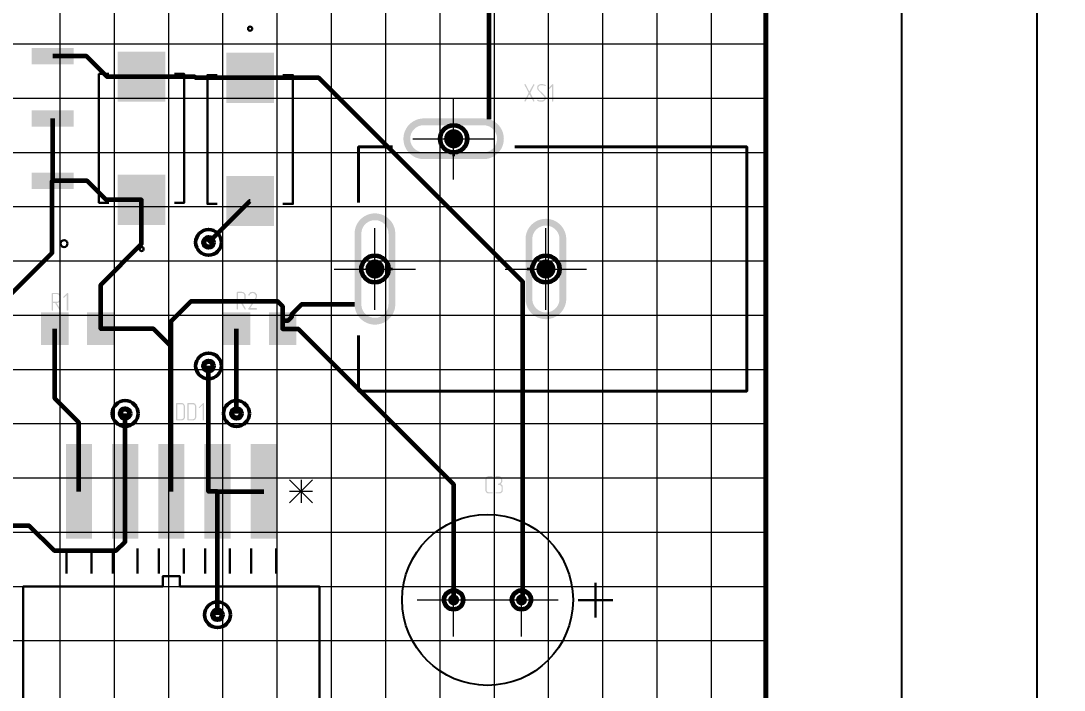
# Model space of a CAD drawing. Extents: x 260 to 1101, y 70 to 664.
# Drawn here: x 555.2 to 632.1, y 422.3 to 471.7 of the extents above; entities that cross this region are included whole.
import ezdxf

# ---------------------------------------------------------------- set-up
doc = ezdxf.new("R2010")
doc.units = 0
doc.header["$MEASUREMENT"] = 0
doc.layers.get('0').update_dxf_attribs({"linetype": 'CONTINUOUS', "lineweight": 15})
doc.layers.get('DEFPOINTS').update_dxf_attribs({"linetype": 'CONTINUOUS'})
doc.layers.add('PDF _Геометрия', color=7, linetype='CONTINUOUS')
doc.layers.add('PDF _Сплошная заливка', color=7, linetype='CONTINUOUS')
doc.styles.add('GOST type A0', font='', dxfattribs={"oblique": 15, "height": 3.5})
doc.styles.get('GOST type A0').set_extended_font_data('GOST type A')
doc.dimstyles.new('ГОСТ type A', dxfattribs={"dimtxt": 3.5, "dimasz": 3, "dimexe": 2, "dimexo": 0, "dimgap": 1, "dimtad": 1, "dimtoh": 1, "dimtxsty": 'GOST type A0', "dimcen": 0, "dimazin": 2, "dimtfac": 1, "dimtmove": 0, "dimatfit": 3, "dimfxl": 1, "dimarcsym": 0})

# ---------------------------------------------------------------- blocks, each defined once
blk = doc.blocks.new('*D6')
at = {"color": 0, "lineweight": -2, "transparency": 16777216}
for p, q in [((605.125, 556.979), (622.126, 556.979)), ((620.126, 553.979), (620.126, 409.979)), ((605.125, 406.979), (622.126, 406.979))]:
    blk.add_line(p, q, dxfattribs=at)
at = {"color": 0, "transparency": 16777216}
for points in [[(619.626, 553.979), (620.626, 553.979), (620.126, 556.979)], [(619.626, 409.979), (620.626, 409.979), (620.126, 406.979)]]:
    blk.add_solid(points, dxfattribs=at)
at = {"layer": 'DEFPOINTS', "color": 0, "transparency": 16777216}
for p in [(605.125, 556.979), (605.125, 406.979), (620.126, 406.979)]:
    blk.add_point(p, dxfattribs=at)
at = {"color": 0, "transparency": 16777216, "insert": (617.376, 481.979), "char_height": 3.5, "attachment_point": 5, "rotation": 90, "style": 'GOST type A0'}
blk.add_mtext('75', dxfattribs=at)
blk = doc.blocks.new('*D7')
at = {"color": 0, "lineweight": -2, "transparency": 16777216}
for p, q in [((610.126, 561.979), (632.126, 561.979)), ((630.126, 558.979), (630.126, 404.979)), ((610.126, 401.979), (632.126, 401.979))]:
    blk.add_line(p, q, dxfattribs=at)
at = {"color": 0, "transparency": 16777216}
for points in [[(629.626, 558.979), (630.626, 558.979), (630.126, 561.979)], [(629.626, 404.979), (630.626, 404.979), (630.126, 401.979)]]:
    blk.add_solid(points, dxfattribs=at)
at = {"layer": 'DEFPOINTS', "color": 0, "transparency": 16777216}
for p in [(610.126, 561.979), (610.126, 401.979), (630.126, 401.979)]:
    blk.add_point(p, dxfattribs=at)
at = {"color": 0, "transparency": 16777216, "insert": (627.114, 481.979), "char_height": 3.5, "attachment_point": 5, "rotation": 90, "style": 'GOST type A0'}
blk.add_mtext('80±0,1', dxfattribs=at)

msp = doc.modelspace()

# ---------------------------------------------------------------- hatches: boundary and pattern name
at = {"layer": 'PDF _Сплошная заливка', "transparency": 33554559}
for points in [[(593.057, 467.027), (593.057, 467.002), (593.082, 467.002), (593.082, 467.002), (593.082, 467.002), (593.082, 466.976), (593.082, 466.976), (593.082, 466.976), (593.082, 466.951), (593.082, 466.951), (593.082, 466.951), (592.778, 466.367), (593.082, 465.782), (593.082, 465.782), (593.082, 465.782), (593.082, 465.757), (593.082, 465.757), (593.082, 465.757), (593.082, 465.757), (593.082, 465.732), (593.082, 465.732), (593.057, 465.732), (593.057, 465.732), (593.057, 465.706), (593.032, 465.706), (593.032, 465.706), (593.032, 465.706), (593.006, 465.732), (593.006, 465.732), (593.006, 465.732), (592.701, 466.265), (592.422, 465.732), (592.422, 465.732), (592.422, 465.732), (592.396, 465.706), (592.396, 465.706), (592.396, 465.706), (592.371, 465.706), (592.371, 465.706), (592.371, 465.732), (592.346, 465.732), (592.346, 465.732), (592.346, 465.732), (592.346, 465.757), (592.346, 465.757), (592.346, 465.757), (592.346, 465.757), (592.346, 465.782), (592.346, 465.782), (592.651, 466.367), (592.346, 466.951), (592.346, 466.976), (592.346, 466.976), (592.346, 466.976), (592.346, 466.976), (592.346, 467.002), (592.346, 467.002), (592.371, 467.002), (592.371, 467.002), (592.396, 467.027), (592.396, 467.027), (592.396, 467.002), (592.422, 467.002), (592.422, 467.002), (592.422, 467.002), (592.701, 466.468), (593.006, 467.002), (593.006, 467.002), (593.006, 467.002), (593.006, 467.002), (593.032, 467.002), (593.032, 467.027), (593.032, 467.027), (593.032, 467.027)], [(593.718, 467.002), (593.743, 467.002), (593.743, 467.002), (593.794, 467.002), (593.794, 467.002), (593.794, 467.002), (593.819, 467.002), (593.819, 466.976), (593.845, 466.976), (593.87, 466.976), (593.895, 466.951), (593.895, 466.951), (593.895, 466.951), (593.921, 466.925), (593.921, 466.925), (593.921, 466.925), (593.921, 466.925), (593.921, 466.9), (593.921, 466.9), (593.921, 466.9), (593.921, 466.9), (593.895, 466.875), (593.895, 466.875), (593.895, 466.875), (593.895, 466.875), (593.87, 466.875), (593.845, 466.875), (593.845, 466.875), (593.845, 466.875), (593.819, 466.9), (593.794, 466.9), (593.768, 466.9), (593.743, 466.925), (593.718, 466.925), (593.692, 466.925), (593.54, 466.925), (593.514, 466.925), (593.514, 466.925), (593.489, 466.9), (593.464, 466.9), (593.438, 466.875), (593.413, 466.875), (593.413, 466.875), (593.413, 466.849), (593.413, 466.849), (593.387, 466.824), (593.387, 466.799), (593.362, 466.799), (593.362, 466.773), (593.362, 466.748), (593.362, 466.697), (593.362, 466.671), (593.387, 466.671), (593.387, 466.671), (593.387, 466.671), (593.387, 466.646), (593.387, 466.646), (593.413, 466.621), (593.413, 466.595), (593.845, 466.189), (593.845, 466.189), (593.845, 466.189), (593.845, 466.163), (593.87, 466.163), (593.87, 466.138), (593.87, 466.138), (593.895, 466.113), (593.895, 466.087), (593.895, 466.087), (593.921, 466.037), (593.921, 466.011), (593.921, 465.986), (593.921, 465.986), (593.921, 465.986), (593.921, 465.986), (593.921, 465.96), (593.921, 465.96), (593.895, 465.935), (593.895, 465.884), (593.895, 465.859), (593.87, 465.833), (593.845, 465.808), (593.845, 465.808), (593.819, 465.782), (593.819, 465.782), (593.794, 465.757), (593.743, 465.732), (593.718, 465.732), (593.692, 465.706), (593.667, 465.706), (593.641, 465.706), (593.489, 465.706), (593.489, 465.706), (593.464, 465.706), (593.438, 465.732), (593.387, 465.732), (593.362, 465.732), (593.336, 465.757), (593.286, 465.782), (593.286, 465.808), (593.26, 465.808), (593.26, 465.808), (593.286, 465.833), (593.286, 465.833), (593.286, 465.859), (593.286, 465.859), (593.286, 465.859), (593.311, 465.859), (593.311, 465.859), (593.336, 465.859), (593.336, 465.859), (593.362, 465.859), (593.362, 465.833), (593.387, 465.833), (593.413, 465.833), (593.438, 465.808), (593.464, 465.808), (593.489, 465.808), (593.641, 465.808), (593.667, 465.808), (593.692, 465.808), (593.692, 465.833), (593.718, 465.833), (593.743, 465.833), (593.768, 465.859), (593.768, 465.859), (593.768, 465.884), (593.794, 465.884), (593.794, 465.91), (593.794, 465.91), (593.819, 465.935), (593.819, 465.96), (593.819, 465.986), (593.819, 466.037), (593.819, 466.037), (593.819, 466.037), (593.819, 466.037), (593.819, 466.037), (593.819, 466.037), (593.819, 466.062), (593.819, 466.062), (593.819, 466.062), (593.794, 466.062), (593.794, 466.087), (593.794, 466.113), (593.768, 466.113), (593.768, 466.113), (593.362, 466.544), (593.362, 466.544), (593.336, 466.544), (593.336, 466.544), (593.336, 466.57), (593.336, 466.57), (593.311, 466.595), (593.311, 466.621), (593.286, 466.621), (593.286, 466.646), (593.286, 466.646), (593.286, 466.646), (593.286, 466.671), (593.286, 466.671), (593.286, 466.697), (593.26, 466.748), (593.26, 466.748), (593.26, 466.748), (593.26, 466.748), (593.286, 466.748), (593.286, 466.773), (593.286, 466.799), (593.286, 466.824), (593.311, 466.875), (593.311, 466.9), (593.336, 466.925), (593.362, 466.925), (593.362, 466.925), (593.362, 466.951), (593.387, 466.951), (593.413, 466.976), (593.438, 466.976), (593.464, 467.002), (593.514, 467.002), (593.514, 467.027), (593.692, 467.027)], [(594.454, 467.002), (594.454, 467.002), (594.454, 467.002), (594.48, 467.002), (594.48, 467.002), (594.48, 466.976), (594.48, 466.976), (594.48, 465.757), (594.48, 465.757), (594.48, 465.757), (594.48, 465.732), (594.48, 465.732), (594.454, 465.732), (594.454, 465.732), (594.454, 465.706), (594.429, 465.706), (594.429, 465.706), (594.429, 465.706), (594.429, 465.706), (594.404, 465.732), (594.404, 465.732), (594.404, 465.732), (594.378, 465.732), (594.378, 465.757), (594.378, 466.849), (594.2, 466.646), (594.175, 466.646), (594.175, 466.646), (594.175, 466.646), (594.149, 466.646), (594.149, 466.646), (594.149, 466.646), (594.124, 466.646), (594.124, 466.646), (594.124, 466.671), (594.124, 466.671), (594.124, 466.671), (594.099, 466.697), (594.099, 466.697), (594.124, 466.697), (594.124, 466.697), (594.124, 466.722), (594.404, 467.002), (594.404, 467.002), (594.404, 467.002), (594.429, 467.002), (594.429, 467.027), (594.429, 467.027)], [(583.424, 463.058), (583.43, 463.136), (583.44, 463.214), (583.454, 463.291), (583.473, 463.367), (583.495, 463.443), (583.521, 463.517), (583.551, 463.589), (583.585, 463.66), (583.622, 463.729), (583.664, 463.796), (583.708, 463.861), (583.756, 463.923), (583.807, 463.983), (583.861, 464.04), (583.918, 464.094), (583.978, 464.145), (584.04, 464.193), (584.105, 464.237), (584.172, 464.278), (584.241, 464.316), (584.311, 464.349), (584.384, 464.38), (584.458, 464.406), (584.533, 464.428), (584.61, 464.446), (584.687, 464.461), (584.765, 464.471), (584.843, 464.477), (584.922, 464.479), (587.122, 464.479), (587.122, 463.979), (584.922, 463.979), (584.869, 463.978), (584.817, 463.974), (584.765, 463.967), (584.714, 463.957), (584.663, 463.945), (584.613, 463.93), (584.563, 463.913), (584.515, 463.893), (584.468, 463.87), (584.422, 463.845), (584.377, 463.818), (584.334, 463.788), (584.292, 463.756), (584.253, 463.722), (584.215, 463.686), (584.179, 463.648), (584.144, 463.608), (584.112, 463.567), (584.083, 463.524), (584.056, 463.479), (584.03, 463.433), (584.008, 463.386), (583.988, 463.337), (583.97, 463.288), (583.956, 463.238), (583.943, 463.187), (583.934, 463.136), (583.927, 463.084), (583.923, 463.031), (583.921, 462.979), (583.923, 462.927), (583.927, 462.875), (583.934, 462.823), (583.943, 462.771), (583.956, 462.72), (583.97, 462.67), (583.988, 462.621), (584.008, 462.572), (584.03, 462.525), (584.056, 462.479), (584.083, 462.435), (584.112, 462.391), (584.144, 462.35), (584.179, 462.31), (584.215, 462.272), (584.253, 462.236), (584.292, 462.202), (584.334, 462.17), (584.377, 462.141), (584.422, 462.113), (584.468, 462.088), (584.515, 462.066), (584.563, 462.046), (584.613, 462.028), (584.663, 462.013), (584.714, 462.001), (584.765, 461.992), (584.817, 461.985), (584.869, 461.981), (584.922, 461.979), (587.122, 461.979), (587.122, 461.479), (584.922, 461.479), (584.843, 461.481), (584.765, 461.487), (584.687, 461.498), (584.61, 461.512), (584.533, 461.53), (584.458, 461.553), (584.384, 461.579), (584.311, 461.609), (584.241, 461.643), (584.172, 461.68), (584.105, 461.721), (584.04, 461.766), (583.978, 461.813), (583.918, 461.865), (583.861, 461.919), (583.807, 461.976), (583.756, 462.035), (583.708, 462.097), (583.664, 462.162), (583.622, 462.229), (583.585, 462.298), (583.551, 462.369), (583.521, 462.442), (583.495, 462.516), (583.473, 462.591), (583.454, 462.667), (583.44, 462.745), (583.43, 462.822), (583.424, 462.901), (583.422, 462.979)], [(589.323, 464.479), (589.401, 464.477), (589.48, 464.471), (589.557, 464.461), (589.634, 464.446), (589.711, 464.428), (589.786, 464.406), (589.86, 464.38), (589.933, 464.349), (590.004, 464.316), (590.073, 464.278), (590.14, 464.237), (590.204, 464.193), (590.267, 464.145), (590.327, 464.094), (590.383, 464.04), (590.438, 463.983), (590.489, 463.923), (590.536, 463.861), (590.581, 463.796), (590.622, 463.729), (590.659, 463.66), (590.693, 463.589), (590.723, 463.517), (590.75, 463.443), (590.772, 463.367), (590.79, 463.291), (590.804, 463.214), (590.814, 463.136), (590.821, 463.058), (590.823, 462.979), (590.821, 462.901), (590.814, 462.822), (590.804, 462.745), (590.79, 462.667), (590.772, 462.591), (590.75, 462.516), (590.723, 462.442), (590.693, 462.369), (590.659, 462.298), (590.622, 462.229), (590.581, 462.162), (590.536, 462.097), (590.489, 462.035), (590.438, 461.976), (590.383, 461.919), (590.327, 461.865), (590.267, 461.813), (590.204, 461.766), (590.14, 461.721), (590.073, 461.68), (590.004, 461.643), (589.933, 461.609), (589.86, 461.579), (589.786, 461.553), (589.711, 461.53), (589.634, 461.512), (589.557, 461.498), (589.48, 461.487), (589.401, 461.481), (589.323, 461.479), (587.122, 461.479), (587.122, 461.979), (589.323, 461.979), (589.375, 461.981), (589.427, 461.985), (589.479, 461.992), (589.531, 462.001), (589.581, 462.013), (589.632, 462.028), (589.681, 462.046), (589.73, 462.066), (589.777, 462.088), (589.823, 462.113), (589.867, 462.141), (589.91, 462.17), (589.952, 462.202), (589.992, 462.236), (590.03, 462.272), (590.066, 462.31), (590.1, 462.35), (590.132, 462.391), (590.161, 462.435), (590.189, 462.479), (590.214, 462.525), (590.236, 462.572), (590.256, 462.621), (590.274, 462.67), (590.289, 462.72), (590.301, 462.771), (590.31, 462.823), (590.317, 462.875), (590.321, 462.927), (590.323, 462.979), (590.321, 463.031), (590.317, 463.084), (590.31, 463.136), (590.301, 463.187), (590.289, 463.238), (590.274, 463.288), (590.256, 463.337), (590.236, 463.386), (590.214, 463.433), (590.189, 463.479), (590.161, 463.524), (590.132, 463.567), (590.1, 463.608), (590.066, 463.648), (590.03, 463.686), (589.992, 463.722), (589.952, 463.756), (589.91, 463.788), (589.867, 463.818), (589.823, 463.845), (589.777, 463.87), (589.73, 463.893), (589.681, 463.913), (589.632, 463.93), (589.581, 463.945), (589.531, 463.957), (589.479, 463.967), (589.427, 463.974), (589.375, 463.978), (589.323, 463.979), (587.122, 463.979), (587.122, 464.479)], [(587.122, 462.979), (587.122, 462.273), (586.939, 462.297), (586.769, 462.368), (586.623, 462.48), (586.511, 462.626), (586.44, 462.797), (586.416, 462.979)], [(579.823, 456.058), (579.829, 456.136), (579.839, 456.214), (579.854, 456.291), (579.872, 456.368), (579.894, 456.443), (579.92, 456.517), (579.95, 456.589), (579.984, 456.66), (580.022, 456.729), (580.063, 456.796), (580.107, 456.861), (580.155, 456.923), (580.206, 456.983), (580.26, 457.04), (580.317, 457.094), (580.377, 457.145), (580.439, 457.193), (580.504, 457.237), (580.571, 457.278), (580.64, 457.316), (580.711, 457.349), (580.784, 457.38), (580.857, 457.406), (580.933, 457.428), (581.009, 457.446), (581.086, 457.461), (581.164, 457.471), (581.243, 457.477), (581.321, 457.479), (581.4, 457.477), (581.478, 457.471), (581.556, 457.461), (581.633, 457.446), (581.709, 457.428), (581.785, 457.406), (581.859, 457.38), (581.931, 457.349), (582.002, 457.316), (582.071, 457.278), (582.138, 457.237), (582.203, 457.193), (582.265, 457.145), (582.325, 457.094), (582.382, 457.04), (582.436, 456.983), (582.487, 456.923), (582.535, 456.861), (582.579, 456.796), (582.62, 456.729), (582.658, 456.66), (582.692, 456.589), (582.722, 456.517), (582.748, 456.443), (582.77, 456.368), (582.789, 456.291), (582.803, 456.214), (582.813, 456.136), (582.819, 456.058), (582.821, 455.979), (582.821, 453.379), (582.321, 453.379), (582.321, 455.979), (582.32, 456.031), (582.316, 456.084), (582.309, 456.136), (582.299, 456.187), (582.287, 456.238), (582.272, 456.288), (582.255, 456.338), (582.235, 456.386), (582.212, 456.433), (582.187, 456.479), (582.16, 456.524), (582.13, 456.567), (582.098, 456.609), (582.064, 456.648), (582.028, 456.686), (581.99, 456.722), (581.951, 456.756), (581.909, 456.788), (581.866, 456.818), (581.821, 456.845), (581.775, 456.87), (581.728, 456.893), (581.679, 456.913), (581.63, 456.93), (581.58, 456.945), (581.529, 456.957), (581.478, 456.967), (581.426, 456.974), (581.373, 456.978), (581.321, 456.979), (581.269, 456.978), (581.217, 456.974), (581.165, 456.967), (581.113, 456.957), (581.062, 456.945), (581.012, 456.93), (580.963, 456.913), (580.914, 456.893), (580.867, 456.87), (580.821, 456.845), (580.776, 456.818), (580.733, 456.788), (580.692, 456.756), (580.652, 456.722), (580.614, 456.686), (580.578, 456.648), (580.544, 456.609), (580.512, 456.567), (580.482, 456.524), (580.455, 456.479), (580.43, 456.433), (580.407, 456.386), (580.387, 456.338), (580.37, 456.288), (580.355, 456.238), (580.343, 456.187), (580.333, 456.136), (580.326, 456.084), (580.322, 456.031), (580.321, 455.979), (580.321, 453.379), (579.821, 453.379), (579.821, 455.979)], [(592.425, 455.658), (592.431, 455.736), (592.442, 455.814), (592.456, 455.891), (592.474, 455.967), (592.497, 456.043), (592.523, 456.117), (592.553, 456.189), (592.587, 456.26), (592.624, 456.329), (592.665, 456.396), (592.71, 456.461), (592.757, 456.523), (592.809, 456.583), (592.863, 456.64), (592.92, 456.694), (592.979, 456.745), (593.041, 456.793), (593.106, 456.837), (593.173, 456.878), (593.242, 456.916), (593.313, 456.949), (593.386, 456.98), (593.46, 457.006), (593.535, 457.028), (593.612, 457.046), (593.689, 457.061), (593.767, 457.071), (593.845, 457.077), (593.923, 457.079), (594.002, 457.077), (594.08, 457.071), (594.158, 457.061), (594.235, 457.046), (594.312, 457.028), (594.387, 457.006), (594.461, 456.98), (594.534, 456.949), (594.605, 456.916), (594.674, 456.878), (594.741, 456.837), (594.805, 456.793), (594.868, 456.745), (594.927, 456.694), (594.984, 456.64), (595.038, 456.583), (595.089, 456.523), (595.137, 456.461), (595.182, 456.396), (595.223, 456.329), (595.26, 456.26), (595.294, 456.189), (595.324, 456.117), (595.35, 456.043), (595.373, 455.967), (595.391, 455.891), (595.405, 455.814), (595.416, 455.736), (595.422, 455.658), (595.424, 455.579), (595.424, 453.379), (594.923, 453.379), (594.923, 455.579), (594.922, 455.632), (594.918, 455.684), (594.911, 455.736), (594.902, 455.787), (594.889, 455.838), (594.875, 455.888), (594.857, 455.938), (594.837, 455.986), (594.815, 456.033), (594.79, 456.079), (594.762, 456.124), (594.733, 456.167), (594.701, 456.209), (594.667, 456.248), (594.631, 456.286), (594.593, 456.322), (594.553, 456.356), (594.511, 456.388), (594.468, 456.418), (594.423, 456.445), (594.378, 456.47), (594.33, 456.493), (594.282, 456.513), (594.232, 456.53), (594.182, 456.545), (594.131, 456.557), (594.08, 456.567), (594.028, 456.574), (593.976, 456.578), (593.923, 456.579), (593.871, 456.578), (593.819, 456.574), (593.767, 456.567), (593.716, 456.557), (593.664, 456.545), (593.614, 456.53), (593.565, 456.513), (593.517, 456.493), (593.469, 456.47), (593.423, 456.445), (593.379, 456.418), (593.335, 456.388), (593.294, 456.356), (593.254, 456.322), (593.216, 456.286), (593.18, 456.248), (593.146, 456.209), (593.114, 456.167), (593.085, 456.124), (593.057, 456.079), (593.032, 456.033), (593.01, 455.986), (592.99, 455.938), (592.972, 455.888), (592.957, 455.838), (592.945, 455.787), (592.936, 455.736), (592.929, 455.684), (592.925, 455.632), (592.923, 455.579), (592.923, 453.379), (592.423, 453.379), (592.423, 455.579)], [(580.321, 453.379), (580.321, 450.779), (580.322, 450.727), (580.326, 450.675), (580.333, 450.623), (580.343, 450.571), (580.355, 450.52), (580.37, 450.47), (580.387, 450.421), (580.407, 450.373), (580.43, 450.325), (580.455, 450.279), (580.482, 450.235), (580.512, 450.191), (580.544, 450.15), (580.578, 450.11), (580.614, 450.072), (580.652, 450.036), (580.692, 450.002), (580.733, 449.97), (580.776, 449.941), (580.821, 449.913), (580.867, 449.888), (580.914, 449.866), (580.963, 449.845), (581.012, 449.828), (581.062, 449.813), (581.113, 449.801), (581.165, 449.791), (581.217, 449.785), (581.269, 449.781), (581.321, 449.779), (581.373, 449.781), (581.426, 449.785), (581.478, 449.791), (581.529, 449.801), (581.58, 449.813), (581.63, 449.828), (581.679, 449.845), (581.728, 449.866), (581.775, 449.888), (581.821, 449.913), (581.866, 449.941), (581.909, 449.97), (581.951, 450.002), (581.99, 450.036), (582.028, 450.072), (582.064, 450.11), (582.098, 450.15), (582.13, 450.191), (582.16, 450.235), (582.187, 450.279), (582.212, 450.325), (582.235, 450.373), (582.255, 450.421), (582.272, 450.47), (582.287, 450.52), (582.299, 450.571), (582.309, 450.623), (582.316, 450.675), (582.32, 450.727), (582.321, 450.779), (582.321, 453.379), (582.821, 453.379), (582.821, 450.779), (582.819, 450.701), (582.813, 450.622), (582.803, 450.545), (582.789, 450.467), (582.77, 450.391), (582.748, 450.316), (582.722, 450.242), (582.692, 450.169), (582.658, 450.098), (582.62, 450.029), (582.579, 449.962), (582.535, 449.898), (582.487, 449.835), (582.436, 449.775), (582.382, 449.719), (582.325, 449.664), (582.265, 449.613), (582.203, 449.566), (582.138, 449.521), (582.071, 449.48), (582.002, 449.443), (581.931, 449.409), (581.859, 449.379), (581.785, 449.352), (581.709, 449.33), (581.633, 449.312), (581.556, 449.298), (581.478, 449.287), (581.4, 449.281), (581.321, 449.279), (581.243, 449.281), (581.164, 449.287), (581.086, 449.298), (581.009, 449.312), (580.933, 449.33), (580.857, 449.352), (580.784, 449.379), (580.711, 449.409), (580.64, 449.443), (580.571, 449.48), (580.504, 449.521), (580.439, 449.566), (580.377, 449.613), (580.317, 449.664), (580.26, 449.719), (580.206, 449.775), (580.155, 449.835), (580.107, 449.898), (580.063, 449.962), (580.022, 450.029), (579.984, 450.098), (579.95, 450.169), (579.92, 450.242), (579.894, 450.316), (579.872, 450.391), (579.854, 450.467), (579.839, 450.545), (579.829, 450.622), (579.823, 450.701), (579.821, 450.779), (579.821, 453.379)], [(581.321, 453.379), (581.321, 452.673), (581.138, 452.697), (580.968, 452.768), (580.822, 452.88), (580.71, 453.026), (580.639, 453.197), (580.615, 453.379)], [(592.923, 453.379), (592.923, 451.179), (592.925, 451.127), (592.929, 451.075), (592.936, 451.023), (592.945, 450.971), (592.957, 450.92), (592.972, 450.87), (592.99, 450.821), (593.01, 450.772), (593.032, 450.725), (593.057, 450.679), (593.085, 450.634), (593.114, 450.591), (593.146, 450.55), (593.18, 450.51), (593.216, 450.472), (593.254, 450.436), (593.294, 450.402), (593.335, 450.37), (593.379, 450.341), (593.423, 450.313), (593.469, 450.288), (593.517, 450.266), (593.565, 450.246), (593.614, 450.228), (593.664, 450.213), (593.716, 450.201), (593.767, 450.191), (593.819, 450.185), (593.871, 450.181), (593.923, 450.179), (593.976, 450.181), (594.028, 450.185), (594.08, 450.191), (594.131, 450.201), (594.182, 450.213), (594.232, 450.228), (594.282, 450.246), (594.33, 450.266), (594.378, 450.288), (594.423, 450.313), (594.468, 450.341), (594.511, 450.37), (594.553, 450.402), (594.593, 450.436), (594.631, 450.472), (594.667, 450.51), (594.701, 450.55), (594.733, 450.591), (594.762, 450.634), (594.79, 450.679), (594.815, 450.725), (594.837, 450.772), (594.857, 450.821), (594.875, 450.87), (594.889, 450.92), (594.902, 450.971), (594.911, 451.023), (594.918, 451.075), (594.922, 451.127), (594.923, 451.179), (594.923, 453.379), (595.424, 453.379), (595.424, 451.179), (595.422, 451.101), (595.416, 451.022), (595.405, 450.945), (595.391, 450.867), (595.373, 450.791), (595.35, 450.716), (595.324, 450.642), (595.294, 450.569), (595.26, 450.498), (595.223, 450.429), (595.182, 450.362), (595.137, 450.298), (595.089, 450.235), (595.038, 450.176), (594.984, 450.119), (594.927, 450.064), (594.868, 450.013), (594.805, 449.966), (594.741, 449.921), (594.674, 449.88), (594.605, 449.843), (594.534, 449.809), (594.461, 449.779), (594.387, 449.753), (594.312, 449.73), (594.235, 449.712), (594.158, 449.698), (594.08, 449.687), (594.002, 449.681), (593.923, 449.679), (593.845, 449.681), (593.767, 449.687), (593.689, 449.698), (593.612, 449.712), (593.535, 449.73), (593.46, 449.753), (593.386, 449.779), (593.313, 449.809), (593.242, 449.843), (593.173, 449.88), (593.106, 449.921), (593.041, 449.966), (592.979, 450.013), (592.92, 450.064), (592.863, 450.119), (592.809, 450.176), (592.757, 450.235), (592.71, 450.298), (592.665, 450.362), (592.624, 450.429), (592.587, 450.498), (592.553, 450.569), (592.523, 450.642), (592.497, 450.716), (592.474, 450.791), (592.456, 450.867), (592.442, 450.945), (592.431, 451.022), (592.425, 451.101), (592.423, 451.179), (592.423, 453.379)], [(593.923, 453.379), (593.923, 452.673), (593.741, 452.697), (593.57, 452.768), (593.424, 452.88), (593.312, 453.026), (593.241, 453.197), (593.217, 453.379)], [(558.684, 451.609), (558.684, 451.609), (558.684, 451.609), (558.684, 451.609), (558.71, 451.584), (558.71, 451.584), (558.71, 451.559), (558.71, 450.365), (558.71, 450.365), (558.71, 450.339), (558.71, 450.339), (558.684, 450.314), (558.684, 450.314), (558.684, 450.314), (558.684, 450.314), (558.659, 450.314), (558.659, 450.314), (558.659, 450.314), (558.634, 450.314), (558.634, 450.314), (558.634, 450.339), (558.634, 450.339), (558.608, 450.339), (558.608, 450.365), (558.608, 451.457), (558.405, 451.254), (558.405, 451.254), (558.405, 451.254), (558.405, 451.254), (558.38, 451.254), (558.38, 451.254), (558.38, 451.254), (558.354, 451.254), (558.354, 451.254), (558.354, 451.254), (558.354, 451.279), (558.329, 451.279), (558.329, 451.279), (558.329, 451.304), (558.329, 451.304), (558.354, 451.304), (558.354, 451.33), (558.634, 451.609), (558.634, 451.609), (558.634, 451.609), (558.659, 451.609), (558.659, 451.609), (558.659, 451.609)], [(572.301, 451.685), (572.327, 451.685), (572.327, 451.685), (572.378, 451.685), (572.403, 451.685), (572.454, 451.66), (572.479, 451.635), (572.505, 451.635), (572.53, 451.609), (572.53, 451.609), (572.53, 451.609), (572.53, 451.609), (572.555, 451.584), (572.555, 451.559), (572.581, 451.533), (572.606, 451.508), (572.632, 451.482), (572.632, 451.457), (572.632, 451.431), (572.632, 451.406), (572.632, 451.381), (572.632, 451.381), (572.632, 451.381), (572.632, 451.355), (572.632, 451.355), (572.632, 451.33), (572.632, 451.33), (572.632, 451.279), (572.632, 451.279), (572.632, 451.279), (572.606, 451.279), (572.606, 451.254), (572.606, 451.254), (572.606, 451.228), (572.581, 451.203), (572.581, 451.178), (572.123, 450.492), (572.581, 450.492), (572.581, 450.492), (572.606, 450.492), (572.606, 450.466), (572.606, 450.466), (572.632, 450.466), (572.632, 450.466), (572.632, 450.441), (572.632, 450.441), (572.632, 450.441), (572.632, 450.415), (572.606, 450.415), (572.606, 450.415), (572.606, 450.415), (572.606, 450.39), (572.581, 450.39), (572.022, 450.39), (572.022, 450.39), (571.996, 450.415), (571.996, 450.415), (571.996, 450.415), (571.996, 450.415), (571.996, 450.441), (571.971, 450.441), (571.971, 450.441), (571.971, 450.466), (571.996, 450.466), (571.996, 450.466), (572.505, 451.254), (572.53, 451.279), (572.53, 451.304), (572.53, 451.304), (572.53, 451.304), (572.53, 451.33), (572.53, 451.33), (572.53, 451.355), (572.555, 451.381), (572.555, 451.381), (572.555, 451.381), (572.53, 451.406), (572.53, 451.406), (572.53, 451.431), (572.53, 451.457), (572.505, 451.482), (572.479, 451.508), (572.454, 451.533), (572.454, 451.533), (572.454, 451.533), (572.454, 451.559), (572.454, 451.559), (572.428, 451.559), (572.428, 451.559), (572.378, 451.584), (572.378, 451.584), (572.378, 451.584), (572.378, 451.584), (572.352, 451.584), (572.352, 451.609), (572.327, 451.609), (572.301, 451.609), (572.276, 451.609), (572.276, 451.609), (572.251, 451.609), (572.251, 451.584), (572.225, 451.584), (572.2, 451.584), (572.174, 451.559), (572.174, 451.559), (572.174, 451.559), (572.149, 451.559), (572.149, 451.533), (572.123, 451.533), (572.123, 451.508), (572.098, 451.482), (572.098, 451.457), (572.098, 451.457), (572.073, 451.431), (572.073, 451.431), (572.073, 451.431), (572.073, 451.431), (572.073, 451.431), (572.047, 451.406), (572.047, 451.406), (572.047, 451.406), (572.022, 451.406), (572.022, 451.431), (572.022, 451.431), (571.996, 451.431), (571.996, 451.431), (571.996, 451.457), (571.996, 451.457), (571.996, 451.482), (571.996, 451.482), (571.996, 451.482), (571.996, 451.482), (571.996, 451.508), (572.022, 451.508), (572.022, 451.533), (572.047, 451.559), (572.073, 451.584), (572.098, 451.635), (572.123, 451.635), (572.123, 451.66), (572.123, 451.66), (572.149, 451.66), (572.174, 451.685), (572.2, 451.685), (572.225, 451.685), (572.251, 451.685), (572.301, 451.711), (572.301, 451.711)], [(568.668, 443.507), (568.694, 443.507), (568.694, 443.481), (568.694, 443.481), (568.719, 443.481), (568.719, 443.481), (568.719, 443.456), (568.719, 442.262), (568.719, 442.237), (568.719, 442.237), (568.719, 442.237), (568.694, 442.211), (568.694, 442.211), (568.694, 442.211), (568.694, 442.211), (568.668, 442.211), (568.668, 442.211), (568.668, 442.211), (568.643, 442.211), (568.643, 442.211), (568.643, 442.211), (568.618, 442.237), (568.618, 442.237), (568.618, 442.262), (568.618, 443.354), (568.414, 443.151), (568.414, 443.151), (568.414, 443.151), (568.414, 443.126), (568.389, 443.126), (568.389, 443.126), (568.389, 443.126), (568.364, 443.151), (568.364, 443.151), (568.364, 443.151), (568.364, 443.151), (568.338, 443.177), (568.338, 443.177), (568.338, 443.177), (568.338, 443.177), (568.338, 443.202), (568.364, 443.202), (568.643, 443.481), (568.643, 443.507), (568.643, 443.507), (568.643, 443.507), (568.668, 443.507)], [(589.983, 438.122), (589.983, 438.122), (589.983, 438.097), (590.008, 438.097), (590.008, 438.097), (590.008, 438.071), (590.008, 438.071), (590.008, 438.071), (590.008, 438.071), (590.008, 438.046), (590.008, 438.046), (590.008, 438.046), (589.983, 438.02), (589.983, 438.02), (589.958, 438.02), (589.729, 438.02), (589.704, 438.02), (589.678, 438.02), (589.678, 438.02), (589.653, 437.995), (589.627, 437.995), (589.602, 437.97), (589.602, 437.97), (589.602, 437.97), (589.577, 437.944), (589.577, 437.944), (589.577, 437.919), (589.551, 437.893), (589.551, 437.868), (589.551, 437.842), (589.551, 437.106), (589.551, 437.081), (589.551, 437.081), (589.551, 437.055), (589.551, 437.055), (589.551, 437.03), (589.577, 437.004), (589.577, 436.979), (589.602, 436.953), (589.602, 436.953), (589.602, 436.953), (589.627, 436.953), (589.627, 436.928), (589.653, 436.928), (589.678, 436.928), (589.704, 436.903), (589.729, 436.903), (589.958, 436.903), (589.983, 436.903), (589.983, 436.903), (589.983, 436.903), (590.008, 436.903), (590.008, 436.877), (590.008, 436.877), (590.008, 436.852), (590.008, 436.852), (590.008, 436.852), (590.008, 436.852), (590.008, 436.827), (590.008, 436.827), (589.983, 436.827), (589.983, 436.827), (589.958, 436.827), (589.729, 436.827), (589.704, 436.827), (589.704, 436.827), (589.678, 436.827), (589.627, 436.827), (589.602, 436.852), (589.577, 436.877), (589.526, 436.903), (589.526, 436.903), (589.526, 436.903), (589.526, 436.903), (589.5, 436.928), (589.5, 436.953), (589.475, 436.979), (589.475, 437.004), (589.449, 437.055), (589.449, 437.081), (589.449, 437.081), (589.449, 437.842), (589.449, 437.842), (589.449, 437.842), (589.449, 437.842), (589.449, 437.868), (589.449, 437.868), (589.475, 437.893), (589.475, 437.944), (589.475, 437.97), (589.5, 437.995), (589.526, 438.046), (589.526, 438.046), (589.526, 438.046), (589.551, 438.046), (589.577, 438.071), (589.577, 438.071), (589.627, 438.097), (589.653, 438.097), (589.678, 438.122), (589.704, 438.122), (589.958, 438.122)], [(590.44, 438.122), (590.466, 438.122), (590.491, 438.097), (590.517, 438.097), (590.567, 438.071), (590.593, 438.071), (590.618, 438.046), (590.618, 438.02), (590.644, 438.02), (590.644, 437.995), (590.669, 437.97), (590.694, 437.944), (590.694, 437.919), (590.694, 437.868), (590.72, 437.842), (590.72, 437.741), (590.72, 437.716), (590.72, 437.69), (590.694, 437.665), (590.694, 437.665), (590.694, 437.665), (590.694, 437.665), (590.694, 437.639), (590.669, 437.614), (590.669, 437.614), (590.669, 437.614), (590.669, 437.614), (590.669, 437.589), (590.644, 437.589), (590.644, 437.563), (590.618, 437.538), (590.593, 437.538), (590.618, 437.512), (590.618, 437.512), (590.618, 437.512), (590.644, 437.512), (590.669, 437.487), (590.669, 437.462), (590.694, 437.462), (590.72, 437.436), (590.72, 437.411), (590.72, 437.411), (590.72, 437.411), (590.745, 437.385), (590.745, 437.36), (590.745, 437.334), (590.745, 437.309), (590.745, 437.284), (590.745, 437.081), (590.745, 437.081), (590.745, 437.081), (590.745, 437.081), (590.745, 437.081), (590.745, 437.055), (590.745, 437.03), (590.745, 437.004), (590.72, 436.953), (590.694, 436.928), (590.669, 436.903), (590.669, 436.903), (590.669, 436.877), (590.644, 436.877), (590.618, 436.852), (590.593, 436.852), (590.567, 436.827), (590.517, 436.827), (590.466, 436.827), (590.237, 436.827), (590.237, 436.827), (590.212, 436.827), (590.212, 436.827), (590.212, 436.827), (590.212, 436.827), (590.212, 436.852), (590.186, 436.852), (590.186, 436.877), (590.212, 436.877), (590.212, 436.877), (590.212, 436.903), (590.212, 436.903), (590.212, 436.903), (590.237, 436.903), (590.237, 436.903), (590.491, 436.903), (590.491, 436.903), (590.517, 436.928), (590.542, 436.928), (590.567, 436.928), (590.593, 436.953), (590.618, 436.953), (590.618, 436.953), (590.618, 436.979), (590.618, 436.979), (590.644, 437.004), (590.644, 437.03), (590.644, 437.03), (590.669, 437.055), (590.669, 437.106), (590.669, 437.284), (590.669, 437.284), (590.669, 437.284), (590.669, 437.309), (590.644, 437.334), (590.644, 437.334), (590.644, 437.36), (590.618, 437.385), (590.618, 437.411), (590.593, 437.411), (590.593, 437.411), (590.593, 437.436), (590.567, 437.436), (590.542, 437.436), (590.517, 437.462), (590.491, 437.462), (590.466, 437.462), (590.415, 437.462), (590.415, 437.462), (590.415, 437.462), (590.39, 437.487), (590.39, 437.487), (590.39, 437.487), (590.39, 437.487), (590.39, 437.512), (590.39, 437.512), (590.39, 437.512), (590.39, 437.538), (590.39, 437.538), (590.39, 437.538), (590.39, 437.538), (590.415, 437.563), (590.415, 437.563), (590.44, 437.563), (590.466, 437.563), (590.466, 437.563), (590.491, 437.563), (590.517, 437.589), (590.542, 437.589), (590.567, 437.614), (590.567, 437.614), (590.567, 437.614), (590.567, 437.639), (590.593, 437.639), (590.593, 437.665), (590.618, 437.69), (590.618, 437.716), (590.618, 437.741), (590.618, 437.842), (590.618, 437.842), (590.618, 437.842), (590.618, 437.868), (590.618, 437.893), (590.593, 437.893), (590.593, 437.919), (590.567, 437.944), (590.567, 437.97), (590.567, 437.97), (590.542, 437.97), (590.542, 437.995), (590.517, 437.995), (590.517, 437.995), (590.491, 438.02), (590.466, 438.02), (590.415, 438.02), (590.237, 438.02), (590.237, 438.02), (590.212, 438.02), (590.212, 438.046), (590.212, 438.046), (590.212, 438.046), (590.212, 438.046), (590.186, 438.071), (590.186, 438.071), (590.212, 438.071), (590.212, 438.097), (590.212, 438.097), (590.212, 438.097), (590.212, 438.097), (590.237, 438.122), (590.237, 438.122)], [(587.122, 428.979), (587.122, 429.387), (587.278, 429.356), (587.411, 429.268), (587.499, 429.135), (587.53, 428.979)], [(592.123, 428.979), (592.123, 429.387), (592.279, 429.356), (592.412, 429.268), (592.5, 429.135), (592.531, 428.979)]]:
    msp.add_hatch(color=256, dxfattribs=at).paths.add_polyline_path(points)
at = {"layer": 'PDF _Сплошная заливка', "true_color": 0xffffff, "transparency": 33554559}
for points in [[(586.416, 462.979), (586.44, 463.162), (586.511, 463.332), (586.623, 463.478), (586.769, 463.591), (586.939, 463.661), (587.122, 463.685), (587.122, 462.979)], [(587.122, 463.685), (587.305, 463.661), (587.475, 463.591), (587.621, 463.478), (587.734, 463.332), (587.804, 463.162), (587.828, 462.979), (587.122, 462.979)], [(587.828, 462.979), (587.804, 462.797), (587.734, 462.626), (587.621, 462.48), (587.475, 462.368), (587.305, 462.297), (587.122, 462.273), (587.122, 462.979)], [(580.615, 453.379), (580.639, 453.562), (580.71, 453.732), (580.822, 453.879), (580.968, 453.991), (581.138, 454.061), (581.321, 454.085), (581.321, 453.379)], [(581.321, 454.085), (581.504, 454.061), (581.674, 453.991), (581.82, 453.879), (581.933, 453.732), (582.003, 453.562), (582.027, 453.379), (581.321, 453.379)], [(593.217, 453.379), (593.241, 453.562), (593.312, 453.732), (593.424, 453.879), (593.57, 453.991), (593.741, 454.061), (593.923, 454.085), (593.923, 453.379)], [(593.923, 454.085), (594.106, 454.061), (594.276, 453.991), (594.423, 453.879), (594.535, 453.732), (594.605, 453.562), (594.63, 453.379), (593.923, 453.379)], [(582.027, 453.379), (582.003, 453.197), (581.933, 453.026), (581.82, 452.88), (581.674, 452.768), (581.504, 452.697), (581.321, 452.673), (581.321, 453.379)], [(594.63, 453.379), (594.605, 453.197), (594.535, 453.026), (594.423, 452.88), (594.276, 452.768), (594.106, 452.697), (593.923, 452.673), (593.923, 453.379)], [(586.714, 428.979), (586.745, 429.135), (586.834, 429.268), (586.966, 429.356), (587.122, 429.387), (587.122, 428.979)], [(591.715, 428.979), (591.746, 429.135), (591.835, 429.268), (591.967, 429.356), (592.123, 429.387), (592.123, 428.979)], [(587.122, 428.571), (586.966, 428.602), (586.834, 428.691), (586.745, 428.823), (586.714, 428.979), (587.122, 428.979)], [(587.53, 428.979), (587.499, 428.823), (587.411, 428.691), (587.278, 428.602), (587.122, 428.571), (587.122, 428.979)], [(592.123, 428.571), (591.967, 428.602), (591.835, 428.691), (591.746, 428.823), (591.715, 428.979), (592.123, 428.979)], [(592.531, 428.979), (592.5, 428.823), (592.412, 428.691), (592.279, 428.602), (592.123, 428.571), (592.123, 428.979)]]:
    msp.add_hatch(color=7, dxfattribs=at).paths.add_polyline_path(points)
at = {"layer": 'PDF _Сплошная заливка', "transparency": 33554559}
h = msp.add_hatch(color=256, dxfattribs=at)
h.paths.add_polyline_path([(557.871, 451.533), (557.592, 451.533), (557.592, 450.974), (557.871, 450.974), (557.897, 450.974), (557.922, 450.974), (557.948, 450.974), (557.948, 451), (557.973, 451), (557.999, 451.025), (557.999, 451.025), (557.999, 451.025), (558.024, 451.051), (558.024, 451.051), (558.049, 451.076), (558.049, 451.101), (558.049, 451.127), (558.049, 451.152), (558.049, 451.33), (558.049, 451.33), (558.049, 451.355), (558.049, 451.355), (558.049, 451.381), (558.049, 451.406), (558.024, 451.431), (558.024, 451.457), (557.999, 451.457), (557.999, 451.457), (557.999, 451.482), (557.973, 451.482), (557.973, 451.508), (557.948, 451.508), (557.922, 451.508), (557.897, 451.533)], flags=0)
h.paths.add_polyline_path([(557.897, 451.609), (557.922, 451.609), (557.948, 451.609), (557.973, 451.609), (557.999, 451.584), (558.024, 451.559), (558.075, 451.533), (558.075, 451.533), (558.075, 451.533), (558.075, 451.533), (558.1, 451.508), (558.1, 451.482), (558.126, 451.457), (558.126, 451.406), (558.151, 451.381), (558.151, 451.355), (558.151, 451.33), (558.151, 451.152), (558.151, 451.152), (558.151, 451.152), (558.151, 451.127), (558.151, 451.127), (558.151, 451.101), (558.151, 451.076), (558.126, 451.051), (558.126, 451.025), (558.1, 450.974), (558.075, 450.974), (558.075, 450.949), (558.075, 450.949), (558.049, 450.949), (558.024, 450.923), (558.024, 450.923), (557.973, 450.898), (557.948, 450.898), (557.922, 450.873), (557.871, 450.873), (557.846, 450.873), (558.151, 450.39), (558.151, 450.39), (558.151, 450.39), (558.151, 450.365), (558.151, 450.365), (558.151, 450.365), (558.151, 450.339), (558.151, 450.339), (558.126, 450.339), (558.126, 450.314), (558.126, 450.314), (558.126, 450.314), (558.1, 450.314), (558.1, 450.314), (558.075, 450.314), (558.075, 450.314), (558.075, 450.314), (558.075, 450.339), (558.075, 450.339), (557.744, 450.873), (557.592, 450.873), (557.592, 450.365), (557.592, 450.365), (557.592, 450.339), (557.592, 450.339), (557.592, 450.314), (557.567, 450.314), (557.567, 450.314), (557.567, 450.314), (557.541, 450.314), (557.541, 450.314), (557.541, 450.314), (557.541, 450.314), (557.516, 450.314), (557.516, 450.339), (557.516, 450.339), (557.49, 450.339), (557.49, 450.365), (557.49, 451.559), (557.49, 451.584), (557.49, 451.584), (557.49, 451.584), (557.516, 451.584), (557.516, 451.609), (557.516, 451.609), (557.541, 451.609), (557.541, 451.609), (557.871, 451.609)], flags=0)
h = msp.add_hatch(color=256, dxfattribs=at)
h.paths.add_polyline_path([(571.514, 451.609), (571.234, 451.609), (571.234, 451.051), (571.539, 451.051), (571.539, 451.051), (571.565, 451.051), (571.59, 451.076), (571.59, 451.076), (571.615, 451.076), (571.641, 451.101), (571.641, 451.101), (571.666, 451.101), (571.666, 451.127), (571.666, 451.127), (571.692, 451.152), (571.692, 451.178), (571.692, 451.203), (571.692, 451.228), (571.692, 451.406), (571.692, 451.431), (571.692, 451.431), (571.692, 451.457), (571.692, 451.457), (571.692, 451.482), (571.666, 451.508), (571.666, 451.533), (571.641, 451.559), (571.641, 451.559), (571.641, 451.559), (571.615, 451.559), (571.615, 451.584), (571.59, 451.584), (571.565, 451.609), (571.539, 451.609)], flags=0)
h.paths.add_polyline_path([(571.539, 451.685), (571.565, 451.685), (571.59, 451.685), (571.615, 451.685), (571.641, 451.66), (571.692, 451.635), (571.717, 451.609), (571.717, 451.609), (571.717, 451.609), (571.717, 451.609), (571.742, 451.584), (571.742, 451.559), (571.768, 451.533), (571.793, 451.508), (571.793, 451.457), (571.793, 451.431), (571.793, 451.406), (571.793, 451.228), (571.793, 451.228), (571.793, 451.228), (571.793, 451.228), (571.793, 451.203), (571.793, 451.203), (571.793, 451.152), (571.768, 451.127), (571.768, 451.101), (571.742, 451.076), (571.717, 451.051), (571.717, 451.025), (571.717, 451.025), (571.692, 451.025), (571.692, 451), (571.666, 451), (571.615, 450.974), (571.59, 450.974), (571.565, 450.949), (571.514, 450.949), (571.514, 450.949), (571.793, 450.466), (571.793, 450.466), (571.793, 450.466), (571.793, 450.441), (571.793, 450.441), (571.793, 450.441), (571.793, 450.441), (571.793, 450.415), (571.768, 450.415), (571.768, 450.415), (571.768, 450.415), (571.768, 450.39), (571.742, 450.39), (571.742, 450.39), (571.717, 450.39), (571.717, 450.415), (571.717, 450.415), (571.717, 450.415), (571.717, 450.415), (571.387, 450.949), (571.234, 450.949), (571.234, 450.441), (571.234, 450.441), (571.234, 450.441), (571.234, 450.415), (571.234, 450.415), (571.209, 450.415), (571.209, 450.415), (571.209, 450.39), (571.184, 450.39), (571.184, 450.39), (571.184, 450.39), (571.184, 450.39), (571.158, 450.415), (571.158, 450.415), (571.158, 450.415), (571.133, 450.415), (571.133, 450.441), (571.133, 451.66), (571.133, 451.66), (571.133, 451.66), (571.133, 451.66), (571.158, 451.685), (571.158, 451.685), (571.158, 451.685), (571.184, 451.685), (571.184, 451.711), (571.514, 451.711)], flags=0)
h = msp.add_hatch(color=256, dxfattribs=at)
h.paths.add_polyline_path([(567.043, 443.405), (566.763, 443.405), (566.763, 442.288), (567.043, 442.288), (567.068, 442.313), (567.093, 442.313), (567.093, 442.313), (567.119, 442.313), (567.144, 442.338), (567.17, 442.364), (567.17, 442.364), (567.17, 442.364), (567.195, 442.364), (567.195, 442.389), (567.22, 442.414), (567.22, 442.44), (567.22, 442.465), (567.22, 442.491), (567.22, 443.227), (567.22, 443.227), (567.22, 443.227), (567.22, 443.253), (567.22, 443.278), (567.22, 443.303), (567.195, 443.303), (567.195, 443.329), (567.17, 443.354), (567.17, 443.354), (567.17, 443.354), (567.144, 443.38), (567.144, 443.38), (567.119, 443.405), (567.093, 443.405), (567.068, 443.405)], flags=0)
h.paths.add_polyline_path([(567.068, 443.507), (567.068, 443.507), (567.119, 443.507), (567.144, 443.481), (567.17, 443.481), (567.195, 443.456), (567.246, 443.431), (567.246, 443.431), (567.246, 443.431), (567.246, 443.405), (567.271, 443.405), (567.271, 443.38), (567.297, 443.329), (567.297, 443.303), (567.322, 443.278), (567.322, 443.253), (567.322, 443.227), (567.322, 442.491), (567.322, 442.491), (567.322, 442.465), (567.322, 442.465), (567.322, 442.465), (567.322, 442.44), (567.322, 442.414), (567.297, 442.389), (567.297, 442.364), (567.271, 442.313), (567.246, 442.288), (567.246, 442.288), (567.22, 442.262), (567.195, 442.262), (567.195, 442.237), (567.144, 442.237), (567.119, 442.211), (567.093, 442.211), (567.043, 442.211), (566.712, 442.211), (566.687, 442.211), (566.687, 442.211), (566.687, 442.211), (566.687, 442.237), (566.662, 442.237), (566.662, 442.262), (566.662, 443.456), (566.662, 443.456), (566.662, 443.456), (566.662, 443.481), (566.662, 443.481), (566.687, 443.481), (566.687, 443.507), (566.687, 443.507), (566.712, 443.507), (567.043, 443.507)], flags=0)
h = msp.add_hatch(color=256, dxfattribs=at)
h.paths.add_polyline_path([(567.881, 443.405), (567.602, 443.405), (567.602, 442.288), (567.881, 442.288), (567.906, 442.313), (567.932, 442.313), (567.932, 442.313), (567.957, 442.313), (567.983, 442.338), (568.008, 442.364), (568.008, 442.364), (568.008, 442.364), (568.033, 442.364), (568.033, 442.389), (568.033, 442.414), (568.059, 442.44), (568.059, 442.465), (568.059, 442.491), (568.059, 443.227), (568.059, 443.227), (568.059, 443.227), (568.059, 443.253), (568.059, 443.278), (568.059, 443.303), (568.033, 443.303), (568.033, 443.329), (568.008, 443.354), (568.008, 443.354), (568.008, 443.354), (567.983, 443.38), (567.957, 443.38), (567.957, 443.405), (567.932, 443.405), (567.906, 443.405)], flags=0)
h.paths.add_polyline_path([(567.906, 443.507), (567.906, 443.507), (567.932, 443.507), (567.983, 443.481), (568.008, 443.481), (568.033, 443.456), (568.084, 443.431), (568.084, 443.431), (568.084, 443.431), (568.084, 443.405), (568.11, 443.405), (568.11, 443.38), (568.135, 443.329), (568.135, 443.303), (568.16, 443.278), (568.16, 443.253), (568.16, 443.227), (568.16, 442.491), (568.16, 442.491), (568.16, 442.465), (568.16, 442.465), (568.16, 442.465), (568.16, 442.44), (568.135, 442.414), (568.135, 442.389), (568.11, 442.364), (568.11, 442.313), (568.084, 442.288), (568.059, 442.288), (568.059, 442.262), (568.033, 442.262), (568.008, 442.237), (567.983, 442.237), (567.957, 442.211), (567.906, 442.211), (567.881, 442.211), (567.551, 442.211), (567.525, 442.211), (567.525, 442.211), (567.525, 442.211), (567.525, 442.237), (567.5, 442.237), (567.5, 442.262), (567.5, 443.456), (567.5, 443.456), (567.5, 443.456), (567.5, 443.481), (567.5, 443.481), (567.525, 443.481), (567.525, 443.507), (567.525, 443.507), (567.551, 443.507), (567.881, 443.507)], flags=0)

# ---------------------------------------------------------------- linework, layer by layer
at = {"layer": 'PDF _Геометрия', "lineweight": 20}
for points in [[(367.601, 401.979), (370.082, 401.979), (610.126, 401.979), (610.126, 561.979), (370.082, 561.979)], [(368.842, 401.979), (370.082, 401.979), (370.082, 561.979), (610.126, 561.979), (610.126, 401.979)], [(558.117, 400.739), (558.117, 401.979), (558.117, 561.979)], [(562.118, 399.499), (562.118, 401.979), (562.118, 561.979)], [(566.118, 400.739), (566.118, 401.979), (566.118, 561.979)], [(570.119, 399.499), (570.119, 401.979), (570.119, 561.979)], [(574.12, 400.739), (574.12, 401.979), (574.12, 561.979)], [(578.121, 399.499), (578.121, 401.979), (578.121, 561.979)], [(582.121, 400.739), (582.121, 401.979), (582.121, 561.979)], [(586.122, 399.499), (586.122, 401.979), (586.122, 561.979)], [(590.123, 400.739), (590.123, 401.979), (590.123, 561.979)], [(594.123, 399.499), (594.123, 401.979), (594.123, 561.979)], [(598.124, 400.739), (598.124, 401.979), (598.124, 561.979)], [(602.125, 399.499), (602.125, 401.979), (602.125, 561.979)], [(606.126, 400.739), (606.126, 401.979), (606.126, 561.979)], [(368.842, 469.979), (370.082, 469.979), (610.126, 469.979)], [(367.601, 465.979), (370.082, 465.979), (610.126, 465.979)], [(587.122, 459.979), (587.122, 465.979)], [(587.122, 460.279), (587.122, 465.679)], [(584.122, 462.979), (590.123, 462.979)], [(584.422, 462.979), (589.823, 462.979)], [(368.842, 461.979), (370.082, 461.979), (610.126, 461.979)], [(367.601, 457.979), (370.082, 457.979), (610.126, 457.979)], [(581.321, 450.379), (581.321, 456.379)], [(581.321, 450.679), (581.321, 456.079)], [(593.923, 450.379), (593.923, 456.379)], [(593.923, 450.679), (593.923, 456.079)], [(368.842, 453.979), (370.082, 453.979), (610.126, 453.979)], [(578.32, 453.379), (584.322, 453.379)], [(578.621, 453.379), (584.022, 453.379)], [(590.923, 453.379), (596.924, 453.379)], [(591.223, 453.379), (596.624, 453.379)], [(367.601, 449.979), (370.082, 449.979), (610.126, 449.979)], [(368.842, 445.979), (370.082, 445.979), (610.126, 445.979)], [(367.601, 441.979), (370.082, 441.979), (610.126, 441.979)], [(368.842, 437.979), (370.082, 437.979), (610.126, 437.979)], [(367.601, 433.979), (370.082, 433.979), (610.126, 433.979)], [(587.122, 426.279), (587.122, 431.679)], [(592.123, 426.279), (592.123, 431.679)], [(587.122, 426.579), (587.122, 431.379)], [(592.123, 426.579), (592.123, 431.379)], [(368.842, 429.979), (370.082, 429.979), (610.126, 429.979)], [(584.422, 428.979), (589.823, 428.979)], [(584.722, 428.979), (589.523, 428.979)], [(589.423, 428.979), (594.824, 428.979)], [(589.723, 428.979), (594.524, 428.979)], [(367.601, 425.979), (370.082, 425.979), (610.126, 425.979)]]:
    msp.add_lwpolyline(points, dxfattribs=at)
at = {"layer": 'PDF _Геометрия', "lineweight": 60}
for points in [[(370.082, 561.979), (370.082, 401.979), (610.126, 401.979), (610.126, 561.979)], [(610.126, 401.979), (370.082, 401.979), (610.126, 401.979), (610.126, 561.979)]]:
    msp.add_lwpolyline(points, close=True, dxfattribs=at)
for points in [[(610.126, 401.979), (610.126, 561.979)], [(589.749, 464.417), (589.749, 475.114), (589.63, 475.232), (589.63, 476.311), (589.123, 476.819), (589.123, 481.899), (589.123, 486.979), (589.123, 492.059), (589.123, 497.139), (589.123, 502.219), (589.123, 507.299), (589.123, 512.379)], [(592.123, 428.979), (592.223, 429.079), (592.223, 452.429), (583.063, 461.588), (577.176, 467.473), (572.119, 467.473), (568.121, 467.473), (568.039, 467.555), (564.118, 467.555), (561.577, 467.555), (560.062, 469.071), (557.568, 469.071)], [(545.652, 444.979), (548.146, 447.473), (551.116, 447.473), (551.116, 448.16), (557.521, 454.564), (557.521, 459.876), (557.568, 459.876), (557.568, 464.473)], [(583.063, 461.588), (583.063, 461.588)], [(566.311, 447.658), (564.99, 448.979), (561.117, 448.979), (561.117, 452.223), (564.118, 455.223), (564.118, 458.473), (561.515, 458.473), (560.112, 459.876), (557.568, 459.876)], [(569.055, 455.343), (572.103, 458.391), (572.119, 458.391)], [(566.311, 436.979), (566.311, 447.658), (566.311, 449.531), (567.785, 451.004), (574.136, 451.004), (574.512, 450.628), (574.512, 449.581), (574.512, 448.979), (575.66, 448.979), (587.122, 437.519), (587.122, 428.979)], [(574.512, 449.581), (574.931, 449.581), (575.2, 449.85), (575.2, 450.059), (575.92, 450.779), (579.821, 450.779)], [(559.503, 436.979), (559.503, 442.063), (557.724, 443.841), (557.724, 448.979)], [(571.119, 442.724), (571.119, 448.979)], [(569.715, 427.89), (569.715, 436.979), (569.055, 436.979), (569.055, 446.229)], [(551.116, 434.473), (555.815, 434.473), (557.674, 432.615), (562.246, 432.615), (562.907, 433.275), (562.907, 436.979), (562.907, 442.724)], [(569.715, 436.979), (573.12, 436.979)]]:
    msp.add_lwpolyline(points, dxfattribs=at)
at = {"layer": 'PDF _Геометрия', "lineweight": 30}
for points in [[(561.7, 458.264), (560.968, 458.264), (560.968, 467.764), (561.7, 467.764)], [(566.535, 458.264), (567.268, 458.264), (567.268, 467.764), (566.535, 467.764)], [(569.702, 458.182), (568.969, 458.182), (568.969, 467.682), (569.702, 467.682)], [(574.537, 467.682), (575.27, 467.682), (575.27, 458.182), (574.537, 458.182)], [(558.588, 430.934), (558.588, 432.774)], [(560.417, 430.934), (560.417, 432.774)], [(561.992, 430.934), (561.992, 432.774)], [(563.822, 430.934), (563.822, 432.774)], [(565.397, 430.934), (565.397, 432.774)], [(567.226, 430.934), (567.226, 432.774)], [(568.801, 430.934), (568.801, 432.774)], [(570.63, 430.934), (570.63, 432.774)], [(572.205, 430.934), (572.205, 432.774)], [(574.034, 430.934), (574.034, 432.774)], [(559.091, 407.769), (555.387, 407.769), (555.387, 429.969), (565.676, 429.969), (565.676, 430.731), (566.946, 430.731), (566.946, 429.969), (577.235, 429.969), (577.235, 407.769), (573.531, 407.769)], [(597.58, 427.689), (597.58, 430.229)], [(596.31, 428.959), (598.85, 428.959)]]:
    msp.add_lwpolyline(points, dxfattribs=at)
at = {"layer": 'PDF _Геометрия', "lineweight": 40}
for points in [[(580.121, 448.479), (580.121, 444.379), (608.726, 444.379), (608.726, 462.379), (591.623, 462.379)], [(580.121, 458.279), (580.121, 462.379), (582.621, 462.379)]]:
    msp.add_lwpolyline(points, dxfattribs=at)
at = {"layer": 'PDF _Геометрия', "lineweight": 15}
for points in [[(576.727, 436.133), (575.034, 437.826)], [(576.727, 437.826), (575.034, 436.133)], [(575.88, 437.826), (575.88, 436.133)], [(576.727, 436.98), (575.034, 436.98)]]:
    msp.add_lwpolyline(points, dxfattribs=at)
at = {"layer": 'PDF _Геометрия', "lineweight": 30}
for centre, radius in [((572.119, 471.1), 0.152), ((558.407, 455.253), 0.254), ((564.118, 454.847), 0.152)]:
    msp.add_circle(centre, radius, dxfattribs=at)
at = {"layer": 'PDF _Геометрия', "lineweight": 60}
for centre, radius in [((587.122, 462.979), 1), ((587.122, 462.979), 1), ((581.321, 453.379), 1), ((581.321, 453.379), 1), ((593.923, 453.379), 1), ((593.923, 453.379), 1), ((587.122, 428.979), 0.7), ((587.122, 428.979), 0.7), ((592.123, 428.979), 0.7), ((592.123, 428.979), 0.7)]:
    msp.add_circle(centre, radius, dxfattribs=at)
at = {"layer": 'PDF _Геометрия', "lineweight": 50}
for centre in [(569.055, 455.343), (569.055, 446.229), (562.907, 442.724), (571.119, 442.724), (569.715, 427.89)]:
    msp.add_circle(centre, 0.95, dxfattribs=at)
at = {"layer": 'PDF _Геометрия', "color": 7, "lineweight": 70, "true_color": 0xffffff}
for centre in [(569.055, 455.343), (569.055, 446.229), (562.907, 442.724), (571.119, 442.724), (569.715, 427.89)]:
    msp.add_circle(centre, 0.35, dxfattribs=at)
at = {"layer": 'PDF _Геометрия', "lineweight": 25}
msp.add_circle((589.623, 428.979), 6.301, dxfattribs=at)
at = {"layer": 'PDF _Сплошная заливка', "lineweight": 30, "transparency": 33554559}
for points in [[(559.118, 468.461), (556.018, 468.461), (559.118, 469.68), (556.018, 469.68)], [(559.118, 468.461), (556.018, 468.461), (559.118, 469.68), (556.018, 469.68)], [(565.87, 465.707), (562.366, 465.707), (565.87, 469.404), (562.366, 469.404)], [(565.87, 465.707), (562.366, 465.707), (565.87, 469.404), (562.366, 469.404)], [(570.367, 469.322), (573.871, 469.322), (570.367, 465.624), (573.871, 465.624)], [(570.367, 469.322), (573.871, 469.322), (570.367, 465.624), (573.871, 465.624)], [(559.118, 463.864), (556.018, 463.864), (559.118, 465.083), (556.018, 465.083)], [(559.118, 463.864), (556.018, 463.864), (559.118, 465.083), (556.018, 465.083)], [(587.222, 461.679), (587.022, 461.679), (587.222, 461.879), (587.022, 461.879)], [(587.222, 461.679), (587.022, 461.679), (587.222, 461.879), (587.022, 461.879)], [(559.118, 459.266), (556.018, 459.266), (559.118, 460.485), (556.018, 460.485)], [(559.118, 459.266), (556.018, 459.266), (559.118, 460.485), (556.018, 460.485)], [(565.87, 456.625), (562.366, 456.625), (565.87, 460.322), (562.366, 460.322)], [(565.87, 456.625), (562.366, 456.625), (565.87, 460.322), (562.366, 460.322)], [(570.367, 460.24), (573.871, 460.24), (570.367, 456.542), (573.871, 456.542)], [(570.367, 460.24), (573.871, 460.24), (570.367, 456.542), (573.871, 456.542)], [(582.621, 453.279), (582.421, 453.279), (582.621, 453.479), (582.421, 453.479)], [(582.621, 453.279), (582.421, 453.279), (582.621, 453.479), (582.421, 453.479)], [(592.723, 453.279), (592.523, 453.279), (592.723, 453.479), (592.523, 453.479)], [(592.723, 453.279), (592.523, 453.279), (592.723, 453.479), (592.523, 453.479)], [(558.735, 450.173), (558.735, 447.785), (556.714, 450.173), (556.714, 447.785)], [(558.735, 450.173), (558.735, 447.785), (556.714, 450.173), (556.714, 447.785)], [(562.128, 450.173), (562.128, 447.785), (560.107, 450.173), (560.107, 447.785)], [(562.128, 450.173), (562.128, 447.785), (560.107, 450.173), (560.107, 447.785)], [(572.13, 450.173), (572.13, 447.785), (570.109, 450.173), (570.109, 447.785)], [(572.13, 450.173), (572.13, 447.785), (570.109, 450.173), (570.109, 447.785)], [(575.523, 450.173), (575.523, 447.785), (573.502, 450.173), (573.502, 447.785)], [(575.523, 450.173), (575.523, 447.785), (573.502, 450.173), (573.502, 447.785)], [(560.467, 440.473), (560.467, 433.485), (558.538, 440.473), (558.538, 433.485)], [(560.467, 440.473), (560.467, 433.485), (558.538, 440.473), (558.538, 433.485)], [(563.872, 440.473), (563.872, 433.485), (561.942, 440.473), (561.942, 433.485)], [(563.872, 440.473), (563.872, 433.485), (561.942, 440.473), (561.942, 433.485)], [(567.276, 440.473), (567.276, 433.485), (565.347, 440.473), (565.347, 433.485)], [(567.276, 440.473), (567.276, 433.485), (565.347, 440.473), (565.347, 433.485)], [(570.68, 440.473), (570.68, 433.485), (568.751, 440.473), (568.751, 433.485)], [(570.68, 440.473), (570.68, 433.485), (568.751, 440.473), (568.751, 433.485)], [(574.084, 440.473), (574.084, 433.485), (572.155, 440.473), (572.155, 433.485)], [(574.084, 440.473), (574.084, 433.485), (572.155, 440.473), (572.155, 433.485)]]:
    msp.add_solid(points, dxfattribs=at)

# ---------------------------------------------------------------- dimensions: what is measured, and where the dimension line sits
for base, p1, p2, text, picture, middle in [((630.126, 401.979), (610.126, 561.979), (610.126, 401.979), '80±0,1', '*D7', (627.114, 481.979)), ((620.126, 406.979), (605.125, 556.979), (605.125, 406.979), '75', '*D6', (617.376, 481.979))]:
    dim = msp.add_linear_dim(base=base, p1=p1, p2=p2, angle=90, text=text, dimstyle='ГОСТ type A')
    dim.commit()
    dim.dimension.update_dxf_attribs({"geometry": picture, "text_midpoint": middle})

doc.saveas('drawing.dxf')
